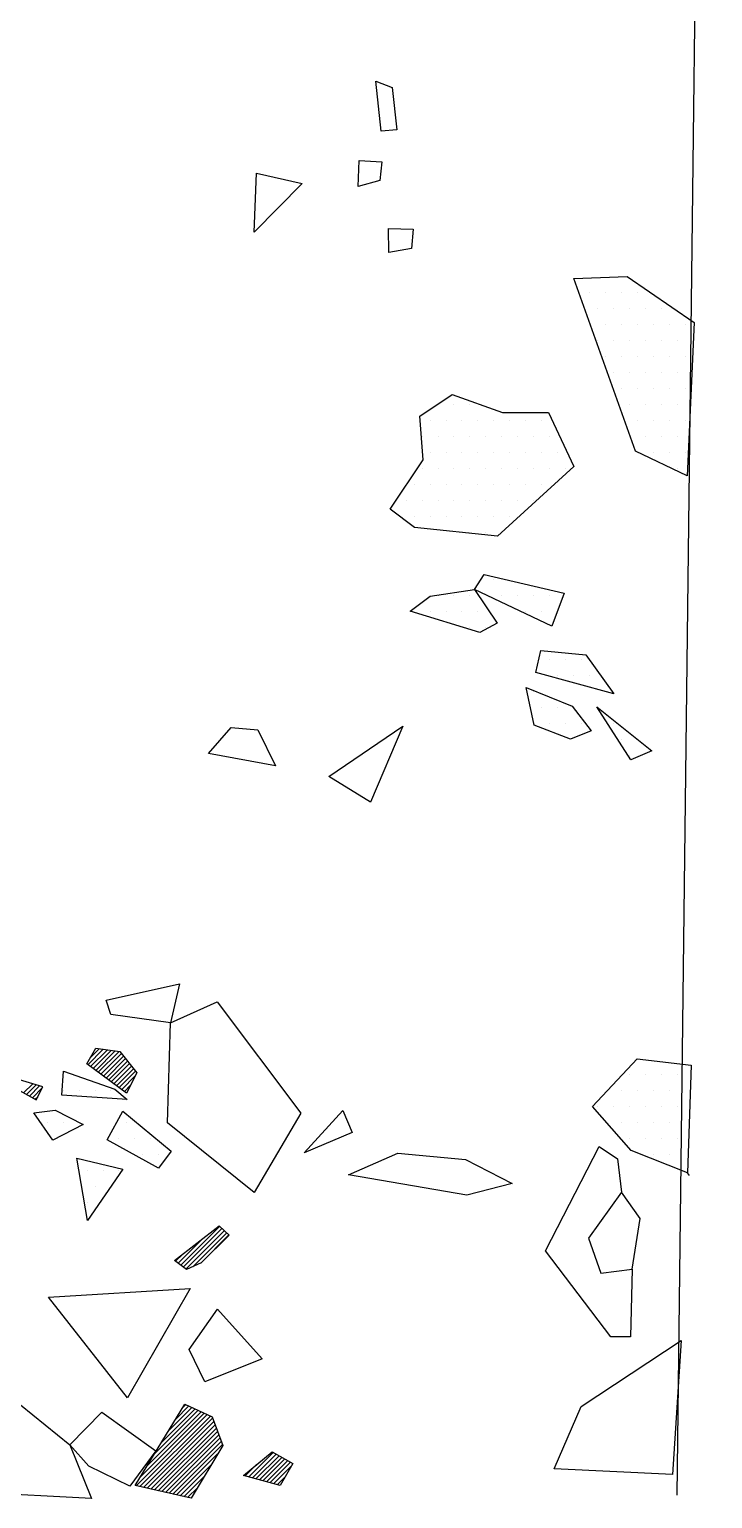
# Model space of a CAD drawing. Header units: metres. Extents: x -3.83 to -2.45, y -15.41 to -13.05.
# Drawn here: x -2.983 to -2.447, y -15.407 to -14.256 of the extents above; entities that cross this region are included whole.
import ezdxf

# ---------------------------------------------------------------- set-up
doc = ezdxf.new("R2010")
doc.units = ezdxf.units.M
doc.header["$LTSCALE"] = 25
doc.header["$MEASUREMENT"] = 0
doc.linetypes.add('STRICHPUNKTX2', pattern=[2, 1, -0.5, 0, -0.5])
doc.layers.get('0').update_dxf_attribs({"linetype": 'CONTINUOUS'})
for name, color, linetype in [('GRABUNGSGRENZE', 3, 'STRICHPUNKTX2'), ('KNOCHEN', 2, 'CONTINUOUS'), ('KNOCHENSCHRAFF', 2, 'CONTINUOUS'), ('STEINE', 4, 'CONTINUOUS'), ('STEINESCHRAFF', 4, 'CONTINUOUS')]:
    doc.layers.add(name, color=color, linetype=linetype)

# ---------------------------------------------------------------- blocks, each defined once
blk = doc.blocks.new('*X2')
at = {"color": 0}
for p, q in [((-293.68, -1506.73), (-292.48, -1505.52)), ((-293.48, -1506.16), (-292.79, -1505.48)), ((-293.48, -1506.87), (-292.16, -1505.56)), ((-293.28, -1507.02), (-291.85, -1505.6)), ((-293.07, -1507.17), (-291.54, -1505.64)), ((-292.87, -1507.32), (-291.23, -1505.68)), ((-292.66, -1507.47), (-291.04, -1505.85)), ((-292.46, -1507.62), (-290.89, -1506.05)), ((-292.26, -1507.77), (-290.73, -1506.25)), ((-292.05, -1507.92), (-290.57, -1506.44)), ((-291.85, -1508.07), (-290.42, -1506.64)), ((-291.64, -1508.22), (-290.26, -1506.84)), ((-291.44, -1508.37), (-290.1, -1507.04)), ((-291.23, -1508.52), (-289.95, -1507.23)), ((-291.03, -1508.67), (-289.97, -1507.6)), ((-298.72, -1508.93), (-298.01, -1508.22)), ((-298.49, -1509.05), (-297.74, -1508.3)), ((-298.26, -1509.18), (-297.47, -1508.39)), ((-298.03, -1509.31), (-297.26, -1508.53)), ((-290.83, -1508.82), (-290.34, -1508.33)), ((-297.81, -1509.43), (-297.6, -1509.23)), ((-286.41, -1522.43), (-283.36, -1519.38)), ((-286.61, -1522.28), (-284.71, -1520.38)), ((-286.21, -1522.59), (-283.18, -1519.55)), ((-286.01, -1522.74), (-282.99, -1519.72)), ((-285.47, -1522.56), (-282.81, -1519.89)), ((-284.84, -1522.28), (-282.63, -1520.06)), ((-286.81, -1522.13), (-286.27, -1521.59)), ((-289.9, -1539.71), (-284.33, -1534.14)), ((-289.61, -1539.78), (-284.09, -1534.26)), ((-289.59, -1539.05), (-284.57, -1534.03)), ((-289.04, -1538.14), (-284.81, -1533.92)), ((-288.48, -1537.23), (-285.05, -1533.8)), ((-287.93, -1536.32), (-285.29, -1533.69)), ((-287.37, -1535.41), (-285.53, -1533.58)), ((-286.82, -1534.51), (-285.77, -1533.46)), ((-286.26, -1533.6), (-286.01, -1533.35)), ((-289.32, -1539.84), (-283.91, -1534.43)), ((-289.04, -1539.91), (-283.81, -1534.68)), ((-288.75, -1539.97), (-283.72, -1534.94)), ((-288.46, -1540.04), (-283.62, -1535.2)), ((-288.17, -1540.11), (-283.53, -1535.46)), ((-287.89, -1540.17), (-283.43, -1535.72)), ((-287.6, -1540.24), (-283.34, -1535.98)), ((-287.31, -1540.3), (-283.24, -1536.24)), ((-287.02, -1540.37), (-283.15, -1536.49)), ((-286.73, -1540.43), (-283.52, -1537.22)), ((-281.07, -1539.01), (-279.16, -1537.11)), ((-280.8, -1539.09), (-278.94, -1537.23)), ((-280.52, -1539.17), (-278.71, -1537.36)), ((-280.24, -1539.25), (-278.48, -1537.49)), ((-279.97, -1539.33), (-278.26, -1537.61)), ((-279.69, -1539.4), (-278.03, -1537.74)), ((-286.45, -1540.5), (-284.05, -1538.1)), ((-286.16, -1540.57), (-284.58, -1538.99)), ((-281.35, -1538.94), (-280.47, -1538.06)), ((-279.42, -1539.48), (-277.8, -1537.87)), ((-279.14, -1539.56), (-277.72, -1538.14)), ((-278.86, -1539.64), (-278.21, -1538.99)), ((-285.87, -1540.63), (-285.11, -1539.87))]:
    blk.add_line(p, q, dxfattribs=at)
blk = doc.blocks.new('*X3')
at = {"color": 0}
for p, q in [((-254.375, -1446.25), (-254.375, -1446.25)), ((-253.125, -1446.25), (-253.125, -1446.25)), ((-251.875, -1446.25), (-251.875, -1446.25)), ((-250.625, -1446.25), (-250.625, -1446.25)), ((-253.75, -1447.5), (-253.75, -1447.5)), ((-252.5, -1447.5), (-252.5, -1447.5)), ((-251.25, -1447.5), (-251.25, -1447.5)), ((-250, -1447.5), (-250, -1447.5)), ((-248.75, -1447.5), (-248.75, -1447.5)), ((-253.125, -1448.75), (-253.125, -1448.75)), ((-251.875, -1448.75), (-251.875, -1448.75)), ((-250.625, -1448.75), (-250.625, -1448.75)), ((-249.375, -1448.75), (-249.375, -1448.75)), ((-248.125, -1448.75), (-248.125, -1448.75)), ((-246.875, -1448.75), (-246.875, -1448.75)), ((-253.75, -1450), (-253.75, -1450)), ((-252.5, -1450), (-252.5, -1450)), ((-251.25, -1450), (-251.25, -1450)), ((-250, -1450), (-250, -1450)), ((-248.75, -1450), (-248.75, -1450)), ((-247.5, -1450), (-247.5, -1450)), ((-253.125, -1451.25), (-253.125, -1451.25)), ((-251.875, -1451.25), (-251.875, -1451.25)), ((-250.625, -1451.25), (-250.625, -1451.25)), ((-249.375, -1451.25), (-249.375, -1451.25)), ((-248.125, -1451.25), (-248.125, -1451.25)), ((-246.875, -1451.25), (-246.875, -1451.25)), ((-252.5, -1452.5), (-252.5, -1452.5)), ((-251.25, -1452.5), (-251.25, -1452.5)), ((-250, -1452.5), (-250, -1452.5)), ((-248.75, -1452.5), (-248.75, -1452.5)), ((-247.5, -1452.5), (-247.5, -1452.5)), ((-251.875, -1453.75), (-251.875, -1453.75)), ((-250.625, -1453.75), (-250.625, -1453.75)), ((-249.375, -1453.75), (-249.375, -1453.75)), ((-248.125, -1453.75), (-248.125, -1453.75)), ((-246.875, -1453.75), (-246.875, -1453.75)), ((-266.25, -1455), (-266.25, -1455)), ((-265, -1455), (-265, -1455)), ((-263.75, -1455), (-263.75, -1455)), ((-251.25, -1455), (-251.25, -1455)), ((-250, -1455), (-250, -1455)), ((-248.75, -1455), (-248.75, -1455)), ((-247.5, -1455), (-247.5, -1455)), ((-266.875, -1456.25), (-266.875, -1456.25)), ((-265.625, -1456.25), (-265.625, -1456.25)), ((-264.375, -1456.25), (-264.375, -1456.25)), ((-263.125, -1456.25), (-263.125, -1456.25)), ((-261.875, -1456.25), (-261.875, -1456.25)), ((-260.625, -1456.25), (-260.625, -1456.25)), ((-259.375, -1456.25), (-259.375, -1456.25)), ((-258.125, -1456.25), (-258.125, -1456.25)), ((-250.625, -1456.25), (-250.625, -1456.25)), ((-249.375, -1456.25), (-249.375, -1456.25)), ((-248.125, -1456.25), (-248.125, -1456.25)), ((-246.875, -1456.25), (-246.875, -1456.25)), ((-267.5, -1457.5), (-267.5, -1457.5)), ((-266.25, -1457.5), (-266.25, -1457.5)), ((-265, -1457.5), (-265, -1457.5)), ((-263.75, -1457.5), (-263.75, -1457.5)), ((-262.5, -1457.5), (-262.5, -1457.5)), ((-261.25, -1457.5), (-261.25, -1457.5)), ((-260, -1457.5), (-260, -1457.5)), ((-258.75, -1457.5), (-258.75, -1457.5)), ((-257.5, -1457.5), (-257.5, -1457.5)), ((-250, -1457.5), (-250, -1457.5)), ((-248.75, -1457.5), (-248.75, -1457.5)), ((-247.5, -1457.5), (-247.5, -1457.5)), ((-266.875, -1458.75), (-266.875, -1458.75)), ((-265.625, -1458.75), (-265.625, -1458.75)), ((-264.375, -1458.75), (-264.375, -1458.75)), ((-263.125, -1458.75), (-263.125, -1458.75)), ((-261.875, -1458.75), (-261.875, -1458.75)), ((-260.625, -1458.75), (-260.625, -1458.75)), ((-259.375, -1458.75), (-259.375, -1458.75)), ((-258.125, -1458.75), (-258.125, -1458.75)), ((-256.875, -1458.75), (-256.875, -1458.75)), ((-249.375, -1458.75), (-249.375, -1458.75)), ((-248.125, -1458.75), (-248.125, -1458.75)), ((-246.875, -1458.75), (-246.875, -1458.75)), ((-267.5, -1460), (-267.5, -1460)), ((-266.25, -1460), (-266.25, -1460)), ((-265, -1460), (-265, -1460)), ((-263.75, -1460), (-263.75, -1460)), ((-262.5, -1460), (-262.5, -1460)), ((-261.25, -1460), (-261.25, -1460)), ((-260, -1460), (-260, -1460)), ((-258.75, -1460), (-258.75, -1460)), ((-257.5, -1460), (-257.5, -1460)), ((-256.25, -1460), (-256.25, -1460)), ((-247.5, -1460), (-247.5, -1460)), ((-268.125, -1461.25), (-268.125, -1461.25)), ((-266.875, -1461.25), (-266.875, -1461.25)), ((-265.625, -1461.25), (-265.625, -1461.25)), ((-264.375, -1461.25), (-264.375, -1461.25)), ((-263.125, -1461.25), (-263.125, -1461.25)), ((-261.875, -1461.25), (-261.875, -1461.25)), ((-260.625, -1461.25), (-260.625, -1461.25)), ((-259.375, -1461.25), (-259.375, -1461.25)), ((-258.125, -1461.25), (-258.125, -1461.25)), ((-268.75, -1462.5), (-268.75, -1462.5)), ((-267.5, -1462.5), (-267.5, -1462.5)), ((-266.25, -1462.5), (-266.25, -1462.5)), ((-265, -1462.5), (-265, -1462.5)), ((-263.75, -1462.5), (-263.75, -1462.5)), ((-262.5, -1462.5), (-262.5, -1462.5)), ((-261.25, -1462.5), (-261.25, -1462.5)), ((-260, -1462.5), (-260, -1462.5)), ((-258.75, -1462.5), (-258.75, -1462.5)), ((-268.125, -1463.75), (-268.125, -1463.75)), ((-266.875, -1463.75), (-266.875, -1463.75)), ((-265.625, -1463.75), (-265.625, -1463.75)), ((-264.375, -1463.75), (-264.375, -1463.75)), ((-263.125, -1463.75), (-263.125, -1463.75)), ((-261.875, -1463.75), (-261.875, -1463.75)), ((-260.625, -1463.75), (-260.625, -1463.75)), ((-263.75, -1465), (-263.75, -1465)), ((-262.5, -1465), (-262.5, -1465)), ((-261.25, -1465), (-261.25, -1465)), ((-261.875, -1468.75), (-261.875, -1468.75)), ((-266.25, -1470), (-266.25, -1470)), ((-265, -1470), (-265, -1470)), ((-263.75, -1470), (-263.75, -1470)), ((-261.25, -1470), (-261.25, -1470)), ((-260, -1470), (-260, -1470)), ((-258.75, -1470), (-258.75, -1470)), ((-257.5, -1470), (-257.5, -1470)), ((-268.125, -1471.25), (-268.125, -1471.25)), ((-266.875, -1471.25), (-266.875, -1471.25)), ((-265.625, -1471.25), (-265.625, -1471.25)), ((-264.375, -1471.25), (-264.375, -1471.25)), ((-263.125, -1471.25), (-263.125, -1471.25)), ((-259.375, -1471.25), (-259.375, -1471.25)), ((-258.125, -1471.25), (-258.125, -1471.25)), ((-263.75, -1472.5), (-263.75, -1472.5)), ((-262.5, -1472.5), (-262.5, -1472.5)), ((-257.5, -1475), (-257.5, -1475)), ((-256.25, -1475), (-256.25, -1475)), ((-255, -1475), (-255, -1475)), ((-256.875, -1476.25), (-256.875, -1476.25)), ((-255.625, -1476.25), (-255.625, -1476.25)), ((-254.375, -1476.25), (-254.375, -1476.25)), ((-258.75, -1477.5), (-258.75, -1477.5)), ((-258.125, -1478.75), (-258.125, -1478.75)), ((-256.875, -1478.75), (-256.875, -1478.75)), ((-258.75, -1480), (-258.75, -1480)), ((-257.5, -1480), (-257.5, -1480)), ((-256.25, -1480), (-256.25, -1480)), ((-255, -1480), (-255, -1480)), ((-252.5, -1480), (-252.5, -1480)), ((-251.875, -1481.25), (-251.875, -1481.25)), ((-250.625, -1481.25), (-250.625, -1481.25)), ((-251.25, -1482.5), (-251.25, -1482.5)), ((-295, -1507.5), (-295, -1507.5)), ((-251.25, -1507.5), (-251.25, -1507.5)), ((-250, -1507.5), (-250, -1507.5)), ((-248.75, -1507.5), (-248.75, -1507.5)), ((-247.5, -1507.5), (-247.5, -1507.5)), ((-295.625, -1508.75), (-295.625, -1508.75)), ((-294.375, -1508.75), (-294.375, -1508.75)), ((-293.125, -1508.75), (-293.125, -1508.75)), ((-291.875, -1508.75), (-291.875, -1508.75)), ((-251.875, -1508.75), (-251.875, -1508.75)), ((-250.625, -1508.75), (-250.625, -1508.75)), ((-249.375, -1508.75), (-249.375, -1508.75)), ((-248.125, -1508.75), (-248.125, -1508.75)), ((-253.75, -1510), (-253.75, -1510)), ((-252.5, -1510), (-252.5, -1510)), ((-251.25, -1510), (-251.25, -1510)), ((-250, -1510), (-250, -1510)), ((-248.75, -1510), (-248.75, -1510)), ((-247.5, -1510), (-247.5, -1510)), ((-296.875, -1511.25), (-296.875, -1511.25)), ((-295.625, -1511.25), (-295.625, -1511.25)), ((-294.375, -1511.25), (-294.375, -1511.25)), ((-290.625, -1511.25), (-290.625, -1511.25)), ((-251.875, -1511.25), (-251.875, -1511.25)), ((-250.625, -1511.25), (-250.625, -1511.25)), ((-249.375, -1511.25), (-249.375, -1511.25)), ((-248.125, -1511.25), (-248.125, -1511.25)), ((-296.25, -1512.5), (-296.25, -1512.5)), ((-291.25, -1512.5), (-291.25, -1512.5)), ((-290, -1512.5), (-290, -1512.5)), ((-288.75, -1512.5), (-288.75, -1512.5)), ((-251.25, -1512.5), (-251.25, -1512.5)), ((-250, -1512.5), (-250, -1512.5)), ((-248.75, -1512.5), (-248.75, -1512.5)), ((-247.5, -1512.5), (-247.5, -1512.5)), ((-289.375, -1513.75), (-289.375, -1513.75)), ((-288.125, -1513.75), (-288.125, -1513.75)), ((-249.375, -1513.75), (-249.375, -1513.75)), ((-248.125, -1513.75), (-248.125, -1513.75)), ((-293.75, -1515), (-293.75, -1515)), ((-292.5, -1515), (-292.5, -1515)), ((-291.25, -1515), (-291.25, -1515)), ((-293.125, -1516.25), (-293.125, -1516.25)), ((-291.875, -1516.25), (-291.875, -1516.25)), ((-293.75, -1517.5), (-293.75, -1517.5))]:
    blk.add_line(p, q, dxfattribs=at)

msp = doc.modelspace()

# ---------------------------------------------------------------- linework, layer by layer
at = {"layer": 'GRABUNGSGRENZE'}
msp.add_lwpolyline([(-3.8289, -15.4022), (-3.8325, -13.0569), (-2.4474, -13.0561), (-2.4753, -15.4046)], dxfattribs=at)
at = {"layer": 'KNOCHEN'}
for points in [[(-2.9065, -15.0895), (-2.9377, -15.0667), (-2.9306, -15.0544), (-2.9117, -15.0569), (-2.8984, -15.0736), (-2.9065, -15.0895)], [(-2.9722, -15.0846), (-3.0227, -15.0695), (-2.9773, -15.0948), (-2.9722, -15.0846)], [(-2.8689, -15.2207), (-2.8339, -15.1936), (-2.8262, -15.2007), (-2.848, -15.2226), (-2.8597, -15.2278), (-2.8597, -15.2278)], [(-2.8597, -15.2278), (-2.8689, -15.2207)], [(-2.8998, -15.3969), (-2.8609, -15.3331), (-2.8395, -15.3432), (-2.8312, -15.3656), (-2.856, -15.4069), (-2.8998, -15.3969)], [(-2.8149, -15.389), (-2.7925, -15.3706), (-2.7762, -15.3797), (-2.7863, -15.397), (-2.8149, -15.389)]]:
    msp.add_lwpolyline(points, dxfattribs=at)
at = {"layer": 'STEINE'}
for points in [[(-2.7071, -14.3358), (-2.7113, -14.2966), (-2.6985, -14.3017), (-2.6949, -14.3348), (-2.7071, -14.3358)], [(-2.7252, -14.3792), (-2.7243, -14.3588), (-2.7065, -14.3598), (-2.708, -14.3745), (-2.7252, -14.3792)], [(-2.8066, -14.4151), (-2.8047, -14.3688), (-2.769, -14.3768), (-2.8066, -14.4151)], [(-2.7011, -14.431), (-2.7012, -14.4122), (-2.6819, -14.4126), (-2.6833, -14.4279), (-2.7011, -14.431)], [(-2.4674, -14.6058), (-2.5077, -14.5866), (-2.556, -14.4514), (-2.5142, -14.4497), (-2.4617, -14.4857), (-2.4674, -14.6058)], [(-2.6159, -14.6532), (-2.681, -14.6463), (-2.6999, -14.6321), (-2.6741, -14.5933), (-2.6768, -14.5592), (-2.6514, -14.5423), (-2.6121, -14.5564), (-2.576, -14.5563), (-2.556, -14.5985), (-2.6159, -14.6532)], [(-2.634, -14.695), (-2.6264, -14.6832), (-2.5638, -14.6978), (-2.5733, -14.7238), (-2.634, -14.695)], [(-2.6298, -14.7286), (-2.6844, -14.712), (-2.6686, -14.7002), (-2.634, -14.695), (-2.6161, -14.7214), (-2.6298, -14.7286)], [(-2.5859, -14.76), (-2.5819, -14.7427), (-2.5468, -14.7461), (-2.5248, -14.7766), (-2.5859, -14.76)], [(-2.5873, -14.8012), (-2.5935, -14.7717), (-2.5573, -14.7863), (-2.5425, -14.8056), (-2.5588, -14.8123), (-2.5873, -14.8012)], [(-2.538, -14.7868), (-2.4951, -14.8213), (-2.5114, -14.8284), (-2.538, -14.7868)], [(-2.7481, -14.8415), (-2.6902, -14.8021), (-2.7154, -14.8617), (-2.7481, -14.8415)], [(-2.8423, -14.8235), (-2.8246, -14.8031), (-2.8037, -14.805), (-2.7898, -14.833), (-2.8423, -14.8235)], [(-2.919, -15.0279), (-2.9226, -15.0167), (-2.8651, -15.0038), (-2.8721, -15.0344), (-2.919, -15.0279)], [(-2.8065, -15.1675), (-2.8744, -15.1128), (-2.8721, -15.0344), (-2.8355, -15.0179), (-2.77, -15.1053), (-2.8065, -15.1675)], [(-2.4654, -15.1541), (-2.467, -15.1521), (-2.5113, -15.1344), (-2.5415, -15.0999), (-2.5065, -15.0626), (-2.4642, -15.0675), (-2.467, -15.1521)], [(-2.9574, -15.0912), (-2.956, -15.0723), (-2.9157, -15.0864), (-2.906, -15.0945), (-2.9574, -15.0912)], [(-2.9644, -15.1263), (-2.9793, -15.105), (-2.9625, -15.1029), (-2.9405, -15.114), (-2.9644, -15.1263)], [(-2.8814, -15.1484), (-2.9217, -15.1262), (-2.9095, -15.1037), (-2.8717, -15.1351), (-2.8814, -15.1484)], [(-2.7674, -15.1363), (-2.737, -15.1031), (-2.7298, -15.1204), (-2.7674, -15.1363)], [(-2.7327, -15.1535), (-2.6941, -15.1366), (-2.6411, -15.1415), (-2.6044, -15.1602), (-2.64, -15.1695), (-2.7327, -15.1535)], [(-2.5105, -15.2275), (-2.5118, -15.2805), (-2.5271, -15.2805), (-2.5782, -15.213), (-2.5363, -15.1314), (-2.522, -15.141), (-2.5188, -15.167)], [(-2.9372, -15.1893), (-2.9455, -15.1405), (-2.9094, -15.149), (-2.9372, -15.1893)], [(-2.5188, -15.167), (-2.5447, -15.2032), (-2.5349, -15.2307), (-2.5105, -15.2275), (-2.504, -15.1878), (-2.5188, -15.167)], [(-2.9057, -15.3282), (-2.9676, -15.2495), (-2.8566, -15.2425), (-2.9057, -15.3282)], [(-2.8452, -15.3158), (-2.8575, -15.2904), (-2.8352, -15.2587), (-2.8004, -15.2978), (-2.8452, -15.3158)], [(-2.4789, -15.3883), (-2.5715, -15.384), (-2.5503, -15.3351), (-2.4721, -15.2834), (-2.4789, -15.3883)], [(-3.1564, -15.3998), (-3.1219, -15.3829), (-3.0924, -15.3696), (-2.9994, -15.326), (-2.9509, -15.365), (-2.9339, -15.4072), (-3.024, -15.4024), (-3.0709, -15.4006), (-3.1564, -15.3998)], [(-2.9039, -15.3974), (-2.936, -15.3818), (-2.9509, -15.365), (-2.926, -15.3395), (-2.8837, -15.3699), (-2.9039, -15.3974)]]:
    msp.add_lwpolyline(points, dxfattribs=at)

# ---------------------------------------------------------------- block references
at = {"layer": 'KNOCHENSCHRAFF', "xscale": 0.01, "yscale": 0.01, "zscale": 0.01}
msp.add_blockref('*X2', (0, 0), dxfattribs=at)
at = {"layer": 'STEINESCHRAFF', "xscale": 0.01, "yscale": 0.01, "zscale": 0.01}
msp.add_blockref('*X3', (0, 0), dxfattribs=at)

doc.saveas('drawing.dxf')
